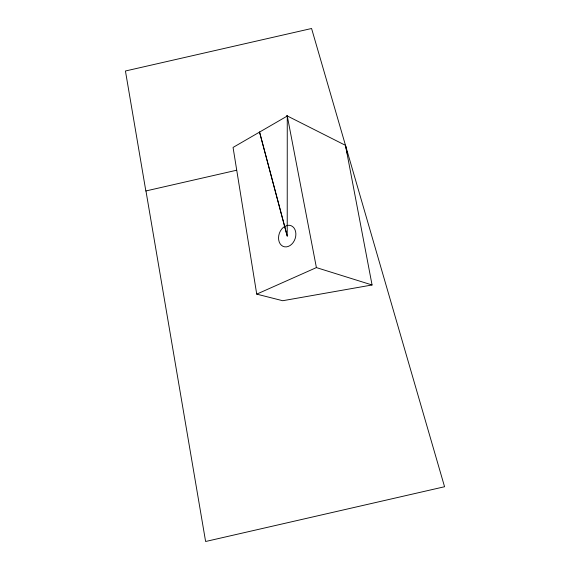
<?xml version="1.0" encoding="UTF-8"?>
<svg xmlns="http://www.w3.org/2000/svg" width="570" height="570" viewBox="0 0 570 570"><rect width="100%" height="100%" fill="white"/><g stroke="black" fill="none" stroke-linecap="round" stroke-linejoin="round"><path stroke-width="0.85" d="M287.223 236.094L259.542 132.055L287.223 236.094L287.266 115.938L316.4 267.594L372.068 284.979L345.484 145.343L286.56 115.582M287.351 115.981L233.059 147.438L256.728 294.134L282.713 300.725L372.068 284.979M256.728 294.134L316.4 267.594M236.543 170.245L145.842 190.971L125.436 71.001L311.576 28.5L444.564 486.737L205.613 541.5L145.956 190.943M345.484 145.343L347.379 153.993M284.615 226.561L283.219 227.494A11.087 8.336 -71 0 0 281.345 245.221A11.087 8.336 -71 0 0 295.217 238.417A11.087 8.336 -71 0 0 287.579 225.349L284.615 226.561"/></g></svg>
